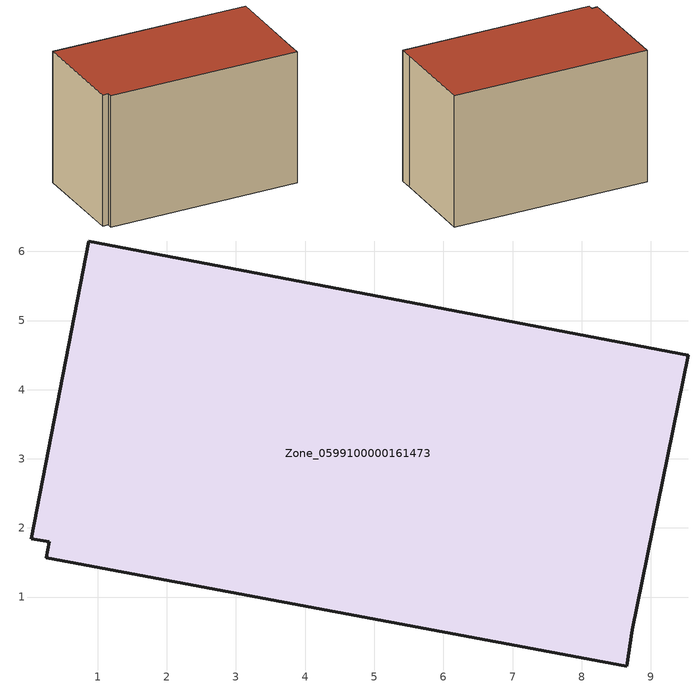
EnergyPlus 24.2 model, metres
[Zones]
Zone_0599100000161473
 floor ground (C_G): 0.04,1.84 0.87,6.15 9.54,4.5 8.73,0.53 8.65,0 0.25,1.57 0.3,1.8 z0
 wall outside (C_F): 0.87,6.15 0.04,1.84 0.3,1.8 0.25,1.57 8.65,0 8.73,0.53 9.54,4.5 0.87,6.15 z0:5.97
 roof outside (C_R): 8.65,0 8.73,0.53 9.54,4.5 0.87,6.15 0.04,1.84 0.3,1.8 0.25,1.57 z5.97
[BUILDING]
Pand.0599100000161473: North Axis=0; Terrain=City; Loads Convergence Tolerance Value=0.04; Temperature Convergence Tolerance Value=0.4; Solar Distribution=FullExterior; Maximum Number of Warmup Days=25; Minimum Number of Warmup Days=1
[Site:Location]
Rotterdam.The.Hague.AP_ZH_NLD Design_Conditions: Latitude=51.96; Longitude=4.45; Time Zone=1; Elevation=-4.5
[SITE:GROUNDTEMPERATURE:BUILDINGSURFACE]
18, 18, 18, 18, 18, 18, 18, 18, 18, 18, 18, 18
[MATERIAL] Thermal Absorptance=0.9; Solar Absorptance=0.7; Visible Absorptance=0.7
Name | Roughness | Thickness | Conductivity | Density | Specific Heat
G.TI.1946-1964 | MediumSmooth | 0.15 | 1 | 540 | 1210
F.TI.1946-1964 | Rough | 0.3 | 0.857143 | 1920 | 840
R.TI.1946-1964 | MediumRough | 0.2 | 0.277778 | 1500 | 1000
[CONSTRUCTION]
C_G: G.TI.1946-1964
C_F: F.TI.1946-1964
C_R: R.TI.1946-1964
[ZONE]
Zone_0599100000161473: Type=1; Multiplier=1; Ceiling Height=Autocalculate; Volume=Autocalculate; Floor Area=autocalculate; Part of Total Floor Area=Yes
[ZONEINFILTRATION:DESIGNFLOWRATE]
Infil_Zone_0599100000161473: Zone or ZoneList or Space or SpaceList=Zone_0599100000161473; Schedule=AlwaysOn; Design Flow Rate Calculation Method=Flow/Area; Flow Rate per Floor Area=0.003; Constant Term Coefficient=1; Temperature Term Coefficient=0; Velocity Term Coefficient=0; Velocity Squared Term Coefficient=0
[HVACTEMPLATE:ZONE:IDEALLOADSAIRSYSTEM]
Zone_0599100000161473: Maximum Heating Supply Air Temperature=50; Minimum Cooling Supply Air Temperature=13; Maximum Heating Supply Air Humidity Ratio=0.0156; Minimum Cooling Supply Air Humidity Ratio=0.0077; Heating Limit=NoLimit; Cooling Limit=NoLimit; Dehumidification Control Type=ConstantSensibleHeatRatio; Cooling Sensible Heat Ratio=0.7; Dehumidification Setpoint=60; Humidification Control Type=None; Humidification Setpoint=30; Outdoor Air Method=None; Outdoor Air Flow Rate per Person=0.00944; Outdoor Air Flow Rate per Zone Floor Area=0; Outdoor Air Flow Rate per Zone=0; Demand Controlled Ventilation Type=None; Outdoor Air Economizer Type=NoEconomizer; Heat Recovery Type=None; Sensible Heat Recovery Effectiveness=0.7; Latent Heat Recovery Effectiveness=0.65
[ZONECONTROL:THERMOSTAT]
ThermostatControl_Zone_0599100000161473: Zone or ZoneList=Zone_0599100000161473; Control Type Schedule=DualSetpointControlType; Control 1=Thermostat_Zone_0599100000161473; Temperature Difference Between Cutout And Setpoint=0
[THERMOSTATSETPOINT:DUALSETPOINT]
Thermostat_Zone_0599100000161473: Heating Setpoint Temperature Schedule=HeatingSetpoint_Zone_0599100000161473; Cooling Setpoint Temperature Schedule=CoolingSetpoint_Zone_0599100000161473
[SCHEDULE:COMPACT]
HeatingSetpoint_Zone_0599100000161473: Through: 12/31, For: AllDays, Until: 24:00, 21
CoolingSetpoint_Zone_0599100000161473: Through: 12/31, For: AllDays, Until: 24:00, 24
DualSetpointControlType: Through: 12/31, For: AllDays, Until: 24:00, 4
AlwaysOn: Through: 12/31, For: AllDays, Until: 24:00, 1
